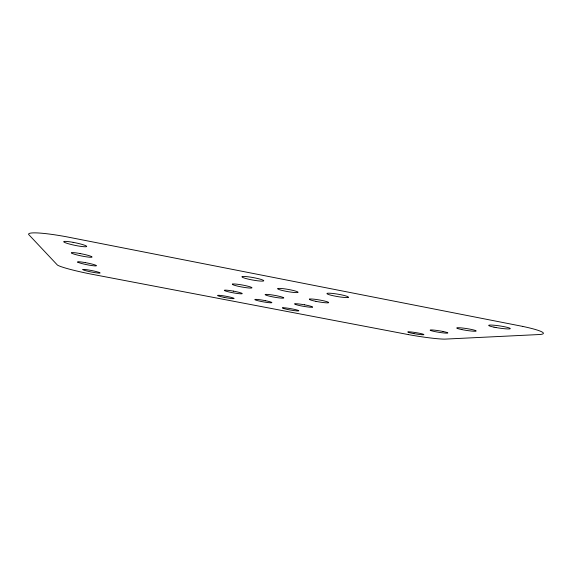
<?xml version="1.0" encoding="UTF-8"?>
<svg xmlns="http://www.w3.org/2000/svg" width="572" height="572" viewBox="0 0 572 572"><rect width="100%" height="100%" fill="white"/><g stroke="black" fill="none" stroke-linecap="round" stroke-linejoin="round"><path stroke-width="0.86" d="M294.787 303.896L295.131 303.789A8.973 0.829 9.9 0 1 304.49 304.812M309.359 299.156L309.767 299.027A9.831 0.994 9.8 0 1 320.163 300.107L322.1 300.479A9.831 0.994 9.8 0 1 328.628 302.681L328.185 302.803A9.831 0.994 9.8 0 1 317.896 301.723L315.973 301.351M312.412 307.114L312.033 307.214A8.973 0.829 9.9 0 1 302.752 306.192L300.994 305.856A8.973 0.829 9.9 0 1 294.816 303.904M348.255 297.326L347.697 297.476A10.875 1.216 9.6 0 1 336.157 296.332L334.048 295.924A10.875 1.216 9.6 0 1 327.012 293.429L327.484 293.264A10.875 1.216 9.6 0 1 339.153 294.401L341.298 294.816A10.875 1.216 9.6 0 1 348.248 297.326M282.825 307.793L282.539 307.886A8.251 0.701 10 0 0 288.395 309.645L289.997 309.952A8.251 0.701 10 0 0 298.441 310.925L298.77 310.839A8.251 0.701 10 0 0 292.978 309.073L291.327 308.758A8.251 0.701 10 0 0 282.847 307.793M85.478 262.648L87.416 263.02A9.567 0.872 11.3 0 1 96.318 265.544L96.425 265.744A9.567 0.872 11.3 0 1 88.603 265.029L86.701 264.664A9.567 0.872 11.3 0 1 77.806 262.162M233.383 291.119L235.228 291.477A9.095 0.851 10.4 0 1 242.235 293.615L242.02 293.751A9.095 0.851 10.4 0 1 233.197 292.821L231.395 292.478A9.095 0.851 10.4 0 1 224.353 290.354L224.51 290.204A9.095 0.851 10.4 0 1 233.405 291.127M304.476 304.812L306.27 305.155A8.973 0.829 9.9 0 1 312.405 307.114M413.942 333.633L412.391 333.34A8.187 0.665 9.3 0 1 407.943 331.86L408.451 331.81A8.187 0.665 9.3 0 1 417.71 332.94L419.269 333.24A8.187 0.665 9.3 0 1 423.666 334.72L423.108 334.763A8.187 0.665 9.3 0 1 413.949 333.633M408.572 334.634L90.076 273.902A35.099 2.96 11.2 0 1 57.443 265.079L28.6 234.427A46.961 5.198 11.7 0 1 66.474 236.779L522.715 326.405M495.974 327.534L493.993 327.148M79.923 253.51L82.061 253.925A10.539 1.058 11.5 0 1 91.906 256.814L92.035 257.057A10.539 1.058 11.5 0 1 83.483 256.349L81.403 255.949A10.539 1.058 11.5 0 1 71.557 253.089M73.13 242.335L75.504 242.807A11.726 1.294 11.7 0 1 86.522 246.167L86.687 246.468A11.726 1.294 11.7 0 1 77.263 245.796L74.953 245.345A11.726 1.294 11.7 0 1 63.935 242.02L63.692 241.699A11.726 1.294 11.7 0 1 73.152 242.349M224.181 297.376L225.84 297.697A8.365 0.722 10.4 0 0 233.891 298.584L234.091 298.47A8.365 0.722 10.4 0 0 227.556 296.561L225.861 296.232A8.365 0.722 10.4 0 0 217.789 295.359L217.61 295.474A8.365 0.722 10.4 0 0 224.195 297.383M442.993 331.474L441.284 331.145A8.923 0.772 9.1 0 0 431.066 329.944L430.444 329.994A8.923 0.772 9.1 0 0 435.056 331.624L436.722 331.939A8.923 0.772 9.1 0 0 446.846 333.147L447.504 333.104A8.923 0.772 9.1 0 0 442.985 331.474M265.501 300.7L263.756 300.364A8.651 0.772 10.2 0 0 255.083 299.421L254.826 299.535A8.651 0.772 10.2 0 0 261.254 301.473L262.941 301.794A8.651 0.772 10.2 0 0 271.578 302.745L271.857 302.638A8.651 0.772 10.2 0 0 265.494 300.7M461.84 329.586L463.649 329.937A9.817 0.915 8.8 0 0 474.939 331.238L475.725 331.188A9.817 0.915 8.8 0 0 471.128 329.386L469.276 329.022A9.817 0.915 8.8 0 0 457.893 327.727L457.121 327.785A9.817 0.915 8.8 0 0 461.869 329.594M77.778 262.155L77.635 261.947A9.567 0.872 11.3 0 1 85.5 262.655M82.876 269.555L82.997 269.734A8.766 0.736 11.2 0 0 91.155 271.965L92.879 272.293A8.766 0.736 11.2 0 0 100.086 273.001L100.007 272.83A8.766 0.736 11.2 0 0 91.885 270.599L90.104 270.256A8.766 0.736 11.2 0 0 82.904 269.562M408.58 334.634A32.776 2.653 9.3 0 0 444.816 339.125L540.261 334.484A43.715 4.419 8.5 0 0 522.701 326.405M316.001 301.358A9.831 0.994 9.8 0 1 309.395 299.163M277.663 288.638A10.382 1.115 10 0 0 285.049 291.091L287.065 291.484A10.382 1.115 10 0 0 297.647 292.528L298.055 292.371A10.382 1.115 10 0 0 290.74 289.911L288.66 289.503A10.382 1.115 10 0 0 278.006 288.474M71.386 252.838A10.539 1.058 11.5 0 1 79.944 253.518M495.988 327.534A10.918 1.101 8.5 0 0 508.722 328.943L509.673 328.879A10.918 1.101 8.5 0 0 505.047 326.862L503.017 326.462A10.918 1.101 8.5 0 0 490.154 325.06L489.217 325.132A10.918 1.101 8.5 0 0 494.022 327.155M232.396 284.141L232.332 284.234A9.96 1.022 10.3 0 0 239.997 286.643L241.942 287.022A9.96 1.022 10.3 0 0 251.687 287.988L251.966 287.823A9.96 1.022 10.3 0 0 244.38 285.407L242.371 285.013A9.96 1.022 10.3 0 0 232.582 284.07L232.396 284.141M242.128 276.712L242.042 276.827A11.018 1.251 10.3 0 0 250.357 279.586L252.531 280.008A11.018 1.251 10.3 0 0 263.406 281.002L263.749 280.809A11.018 1.251 10.3 0 0 255.505 278.035L253.289 277.592A11.018 1.251 10.3 0 0 242.321 276.619L242.128 276.712M265.286 294.501L265.193 294.58A9.438 0.922 10.1 0 0 272.065 296.746L273.916 297.104A9.438 0.922 10.1 0 0 283.426 298.105L283.762 297.976A9.438 0.922 10.1 0 0 276.955 295.803L275.06 295.438A9.438 0.922 10.1 0 0 265.479 294.444L265.286 294.501"/></g></svg>
